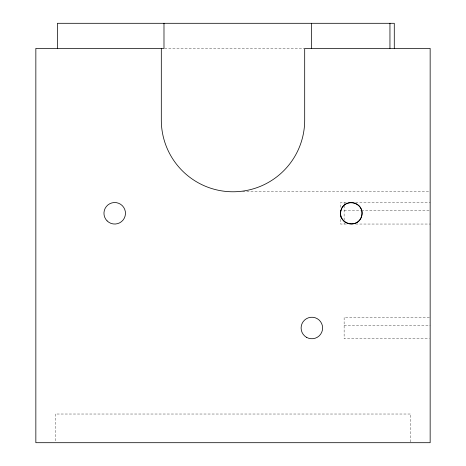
<?xml version="1.0" encoding="UTF-8"?>
<svg xmlns="http://www.w3.org/2000/svg" width="466" height="466" viewBox="0 0 466 466"><rect width="100%" height="100%" fill="white"/><g stroke="black" fill="none" stroke-linecap="round" stroke-linejoin="round"><path stroke-width="0.35" stroke-dasharray="2.33 1.75" d="M410.441 441.984L410.791 414.024L55.209 414.024L55.559 441.984M164.585 48.394L304.298 48.394M242.652 191.776L429.442 191.776M346.29 202.529L340.541 202.529L340.541 207.906M355.634 202.529L430.153 202.529M344.124 210.504L360.748 210.504M361.476 210.504L429.431 210.504M346.29 224.041L340.541 224.041L340.541 216.719M355.634 224.041L430.153 224.041M429.431 317.241L344.124 317.241L344.124 338.747L429.431 338.747M344.124 325.21L430.153 325.21M344.124 202.529L344.124 203.974M344.124 205.681L344.124 220.89M344.124 222.597L344.124 224.041"/><path stroke-width="0.7" d="M394.283 48.394L394.283 23.3L57.411 23.3L57.411 48.394M389.949 23.3L389.949 48.394M340.541 210.504L340.541 216.067M311.346 23.3L311.346 48.394M163.985 23.3L163.985 48.394L35.847 48.394L35.847 442.7L430.153 442.7L430.153 48.394L304.694 48.394L304.694 120.082A71.694 71.694 0 0 1 233 191.776A71.694 71.694 0 0 1 161.306 120.082L161.306 48.394M340.902 210.504C337.151 223.948 358.203 229.592 361.68 216.067C365.431 202.617 344.38 196.978 340.902 210.504M306.482 337.308A10.753 10.753 0 0 0 322.618 327.994A10.753 10.753 0 0 0 306.482 318.68A10.753 10.753 0 0 0 306.482 337.308M107.104 220.89A10.753 10.753 0 0 0 125.098 216.067A10.753 10.753 0 0 0 111.922 202.896A10.753 10.753 0 0 0 107.104 220.89M343.687 220.89A10.753 10.753 0 0 0 361.68 216.067A10.753 10.753 0 0 0 348.51 202.896A10.753 10.753 0 0 0 343.687 220.89"/></g></svg>
